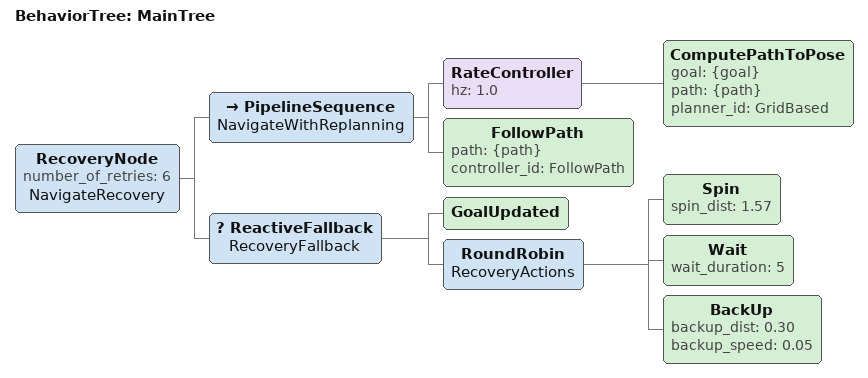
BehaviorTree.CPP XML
<root main_tree_to_execute="MainTree">
  <BehaviorTree ID="MainTree">
    <RecoveryNode number_of_retries="6" name="NavigateRecovery">
      <PipelineSequence name="NavigateWithReplanning">
        <RateController hz="1.0">
          <ComputePathToPose goal="{goal}" path="{path}" planner_id="GridBased"/>
        </RateController>
        <FollowPath path="{path}" controller_id="FollowPath"/>
      </PipelineSequence>
      <ReactiveFallback name="RecoveryFallback">
        <GoalUpdated/>
        <RoundRobin name="RecoveryActions">
          <Spin spin_dist="1.57"/>
          <Wait wait_duration="5"/>
          <BackUp backup_dist="0.30" backup_speed="0.05"/>
        </RoundRobin>
      </ReactiveFallback>
    </RecoveryNode>
  </BehaviorTree>
</root>
